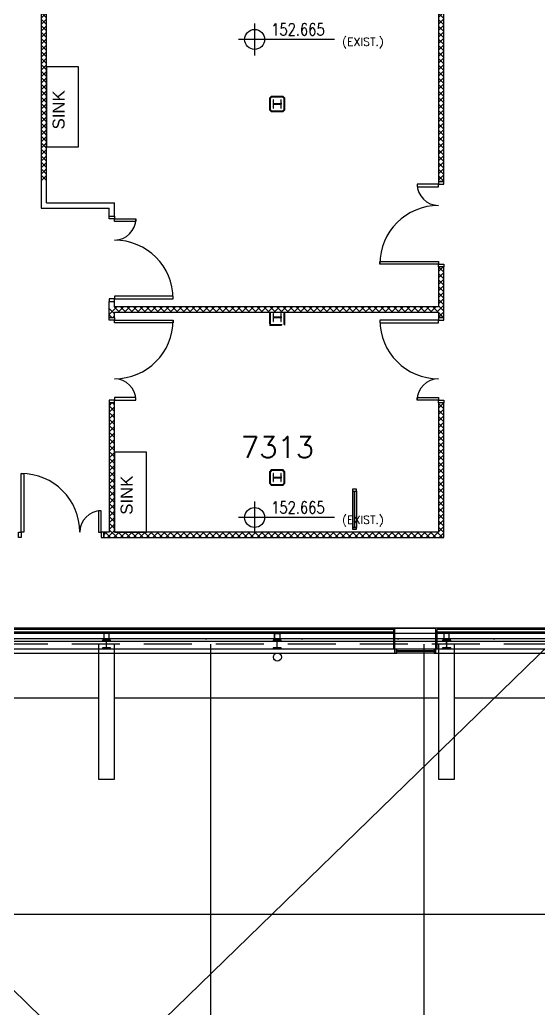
# Model space of a CAD drawing. Header units: millimetres. Extents: x -68474 to 336725, y -113450 to 40976.
# Drawn here: x 178425 to 188163, y -93213 to -74672 of the extents above; entities that cross this region are included whole.
import ezdxf

# ---------------------------------------------------------------- set-up
doc = ezdxf.new("R2010")
doc.units = ezdxf.units.MM
doc.header["$LTSCALE"] = 900
for name, pattern in [('s5152a$0$DASHDOT', [1, 0.5, -0.25, 0, -0.25]), ('s5152a$0$DASHEDX2', [1.5, 1, -0.5]), ('s5152a$0$DOT-CEN5', [2, 1, -0.5, 0, -0.5]), ('s5152a$0$HIDDEN', [0.375, 0.25, -0.125])]:
    doc.linetypes.add(name, pattern=pattern)
for name, color, linetype in [('s5152a$0$25', 7, 'Continuous'), ('s5152a$0$30', 7, 'Continuous'), ('s5152a$0$35', 7, 'Continuous'), ('s5152a$0$45', 7, 'Continuous'), ('s5152a$0$7', 7, 'Continuous'), ('s5152a$0$dry-part', 2, 'Continuous'), ('s5152a$0$FOOT', 1, 's5152a$0$DASHEDX2'), ('s5152a$0$GRID', 1, 's5152a$0$DOT-CEN5'), ('s5152a$0$int_part', 7, 'Continuous'), ('s5152a$0$new-lysc', 4, 'Continuous'), ('s5152a$0$new_sink', 1, 'Continuous'), ('s5152a$0$new_win', 1, 'Continuous'), ('s5152a$0$PlatformBeam', 7, 'Continuous'), ('s5152a$0$POST', 3, 'Continuous'), ('s5152a$0$ROOM-NO', 4, 'Continuous'), ('s5152a$0$st_col', 7, 's5152a$0$HIDDEN'), ('s5152a$0$STEP', 15, 'Continuous'), ('s5152a$0$upstand', 1, 'Continuous')]:
    doc.layers.add(name, color=color, linetype=linetype)
doc.styles.add('s5152a$0$STANDARD', font='SIMPLEX')
doc.styles.add('s5152a$0$TENDERDWG', font='arial.ttf')
pattern_1 = [(45, (0, 0), (-60.98796, 60.98796), []), (135, (0, 0), (-60.98796, -60.98796), [])]

# ---------------------------------------------------------------- blocks, each defined once
blk = doc.blocks.new('s5152a$0$POST1')
at = {"layer": 's5152a$0$POST', "linetype": 'Continuous'}
for p, q in [((-50, 0), (-50, -100)), ((50, 0), (-50, 0)), ((50, -100), (50, 0)), ((-50, -100), (50, -100))]:
    blk.add_line(p, q, dxfattribs=at)

msp = doc.modelspace()

# ---------------------------------------------------------------- hatches: boundary and pattern name
at = {"layer": 's5152a$0$int_part'}
h = msp.add_hatch(dxfattribs=at)
h.set_pattern_fill('ANSI37', color=1, scale=690, style=0)
h.set_pattern_definition(pattern_1)
h.paths.add_polyline_path([(186275.31332, -77700.25098), (186375.31332, -77700.25098), (186375.31332, -68450.25098), (186475.63542, -68450.25098), (186475.63542, -68350.25098), (186275.31332, -68350.25098), (186275.31332, -71200.25098), (178825.31332, -71200.25098), (178825.31332, -72337.05229), (178725.31332, -72337.05229), (178725.31332, -72437.05229), (178825.31332, -72437.05229), (178825.31332, -77700.25098), (178925.31332, -77700.25098), (178925.31332, -71300.25098), (186275.31332, -71300.25098)])
h = msp.add_hatch(dxfattribs=at)
h.set_pattern_fill('ANSI37', color=1, scale=690, style=0)
h.set_pattern_definition(pattern_1)
h.paths.add_polyline_path([(180200.31332, -81850.25098), (180100.31332, -81850.25098), (180100.31332, -84275.25098), (180000.31332, -84275.25098), (180000.31332, -84375.25098), (186375.31332, -84375.25098), (186375.31332, -81850.25098), (186275.31332, -81850.25098), (186275.31332, -84275.25098), (180200.31332, -84275.25098)])

# ---------------------------------------------------------------- linework, layer by layer
at = {"color": 1, "linetype": 's5152a$0$DASHDOT', "ltscale": 0.1}
for p, q in [((183340.60738, -76250.25098), (183165.60858, -76250.25098)), ((183340.60738, -80250.25098), (183165.60858, -80250.25098)), ((183340.60738, -83250.25098), (183165.60858, -83250.25098)), ((180049.66087, -86464.49768), (180049.66087, -86289.49888)), ((183250.31332, -86464.49768), (183250.31332, -86289.49888)), ((186427.8854, -86464.49768), (186427.8854, -86289.49888))]:
    msp.add_line(p, q, dxfattribs=at)
at = {"layer": 's5152a$0$25'}
msp.add_circle((183255.23713, -86615.76212), 75, dxfattribs=at)
at = {"layer": 's5152a$0$30', "linetype": 'Continuous'}
for points in [[(186275.31332, -77750.25098), (185875.31332, -77750.25098), (185875.31332, -77800.25098), (186275.31332, -77800.25098)], [(186375.31332, -77700.25098), (186275.31332, -77700.25098), (186275.31332, -77750.25098), (186375.31332, -77750.25098)], [(180100.31332, -78350.25098), (180200.31332, -78350.25098), (180200.31332, -78400.25098), (180100.31332, -78400.25098)], [(180200.31332, -78400.25098), (180600.31332, -78400.25098), (180600.31332, -78450.25098), (180200.31332, -78450.25098)], [(186275.31332, -79250.25098), (185175.31332, -79250.25098), (185175.31332, -79200.25098), (186275.31332, -79200.25098)], [(186375.31332, -79300.25098), (186275.31332, -79300.25098), (186275.31332, -79250.25098), (186375.31332, -79250.25098)], [(180100.31332, -79950.25098), (180200.31332, -79950.25098), (180200.31332, -79900.25098), (180100.31332, -79900.25098)], [(180200.31332, -79900.25098), (181300.31332, -79900.25098), (181300.31332, -79850.25098), (180200.31332, -79850.25098)], [(180100.31332, -80250.25098), (180200.31332, -80250.25098), (180200.31332, -80300.25098), (180100.31332, -80300.25098)], [(186375.31332, -80250.25098), (186275.31332, -80250.25098), (186275.31332, -80300.25098), (186375.31332, -80300.25098)], [(180200.31332, -80300.25098), (181300.31332, -80300.25098), (181300.31332, -80350.25098), (180200.31332, -80350.25098)], [(186275.31332, -80300.25098), (185175.31332, -80300.25098), (185175.31332, -80350.25098), (186275.31332, -80350.25098)], [(180200.31332, -81800.25098), (180600.31332, -81800.25098), (180600.31332, -81750.25098), (180200.31332, -81750.25098)], [(186275.31332, -81800.25098), (185875.31332, -81800.25098), (185875.31332, -81750.25098), (186275.31332, -81750.25098)], [(180100.31332, -81850.25098), (180200.31332, -81850.25098), (180200.31332, -81800.25098), (180100.31332, -81800.25098)], [(186375.31332, -81850.25098), (186275.31332, -81850.25098), (186275.31332, -81800.25098), (186375.31332, -81800.25098)], [(178450.31332, -84275.25098), (178450.31332, -83175.25098), (178500.31332, -83175.25098), (178500.31332, -84275.25098)], [(179950.31332, -84275.25098), (179950.31332, -83875.25098), (179900.31332, -83875.25098), (179900.31332, -84275.25098)], [(178400.31332, -84375.25098), (178400.31332, -84275.25098), (178450.31332, -84275.25098), (178450.31332, -84375.25098)], [(180000.31332, -84375.25098), (180000.31332, -84275.25098), (179950.31332, -84275.25098), (179950.31332, -84375.25098)]]:
    msp.add_lwpolyline(points, close=True, dxfattribs=at)
at = {"layer": 's5152a$0$35', "color": 1, "linetype": 'Continuous'}
for p, q in [((182828.42019, -74740.31699), (182828.42019, -75340.31579)), ((182828.42019, -74740.31699), (182828.42019, -75340.31579)), ((184328.41719, -75040.31639), (182528.42079, -75040.31639)), ((184328.41719, -75040.31639), (182528.42079, -75040.31639)), ((182828.42019, -83698.83242), (182828.42019, -84298.83122)), ((182828.42019, -83698.83242), (182828.42019, -84298.83122)), ((184328.41719, -83998.83182), (182528.42079, -83998.83182)), ((184328.41719, -83998.83182), (182528.42079, -83998.83182))]:
    msp.add_line(p, q, dxfattribs=at)
for centre in [(182828.42019, -75040.31639), (182828.42019, -75040.31639), (182828.42019, -83998.83182), (182828.42019, -83998.83182)]:
    msp.add_ellipse(centre, major_axis=(132.58226, 132.58226), ratio=1, start_param=5.4977871438, end_param=11.780972451, dxfattribs=at)
at = {"layer": 's5152a$0$45', "color": 8, "linetype": 'Continuous'}
msp.add_line((180000, -94499.9), (173800, -88474.55878), dxfattribs=at)
at = {"layer": 's5152a$0$45', "color": 14, "linetype": 'Continuous'}
msp.add_lwpolyline([(188360.62525, -86374.8), (180000, -94499.9), (171181.3, -102325.3)], dxfattribs=at)
at = {"layer": 's5152a$0$7', "color": 10, "linetype": 'Continuous'}
for p, q in [((182000.1, -86374.8), (182000.1, -103925)), ((186000.1, -86374.8), (186000.1, -111750)), ((173800, -87376.6), (179900, -87376.6)), ((180200, -87376.6), (186275, -87376.6)), ((186575, -87376.6), (189450, -87376.6)), ((151694.9, -91430.5), (208400, -91430.5))]:
    msp.add_line(p, q, dxfattribs=at)
at = {"layer": 's5152a$0$dry-part'}
for p, q in [((185437.8854, -86095.25098), (173470.31332, -86095.25098)), ((185437.8854, -86465.94847), (185437.8854, -86095.25098)), ((186227.8854, -86465.94847), (186227.8854, -86075.25098)), ((189370.31332, -86095.25098), (186247.8854, -86095.25098)), ((186247.8854, -86465.94847), (186247.8854, -86095.25098))]:
    msp.add_line(p, q, dxfattribs=at)
for points in [[(189675.31332, -84220.25098), (189350.31332, -84220.25098), (189350.31332, -86075.25098), (186227.8854, -86075.25098)], [(185457.8854, -86465.94847), (185457.8854, -86075.25098), (173450.31332, -86075.25098), (173450.31332, -86465.94847)]]:
    msp.add_lwpolyline(points, dxfattribs=at)
at = {"layer": 's5152a$0$dry-part', "color": 1}
msp.add_lwpolyline([(185457.8854, -86075.25098), (186227.8854, -86075.25098)], close=True, dxfattribs=at)
at = {"layer": 's5152a$0$FOOT', "linetype": 'Continuous'}
for p, q in [((185437.8854, -86175.25098), (176700.31332, -86175.25098)), ((189450.31332, -86175.25098), (186247.8854, -86175.25098))]:
    msp.add_line(p, q, dxfattribs=at)
at = {"layer": 's5152a$0$FOOT'}
for p, q in [((189750, -86374.8), (168600, -86374.8)), ((189750.31332, -86375.25098), (168600.31332, -86375.25098))]:
    msp.add_line(p, q, dxfattribs=at)
at = {"layer": 's5152a$0$GRID'}
msp.add_line((194067.15153, -86275.25098), (166469.98516, -86275.25098), dxfattribs=at)
at = {"layer": 's5152a$0$int_part'}
for p, q in [((186375.31332, -77700.25098), (186375.31332, -68450.25098)), ((178925.31332, -78100.25098), (178925.31332, -71300.25098)), ((186275.31332, -71300.25098), (186275.31332, -77700.25098)), ((178825.31332, -72437.05229), (178825.31332, -78200.25098)), ((186275.31332, -77700.25098), (186375.31332, -77700.25098)), ((178825.31332, -78200.25098), (180100.31332, -78200.25098)), ((178925.31332, -78100.25098), (180200.31332, -78100.25098)), ((180100.31332, -78350.25098), (180100.31332, -78200.25098)), ((180200.31332, -78350.25098), (180200.31332, -78100.25098)), ((180100.31332, -78350.25098), (180200.31332, -78350.25098)), ((186375.31332, -79300.25098), (186275.31332, -79300.25098)), ((186275.31332, -79300.25098), (186275.31332, -80050.25098)), ((186375.31332, -80250.25098), (186375.31332, -79300.25098)), ((180100.31332, -80250.25098), (180100.31332, -79950.25098)), ((180100.31332, -79950.25098), (180200.31332, -79950.25098)), ((180200.31332, -80050.25098), (180200.31332, -79950.25098)), ((186275.31332, -80050.25098), (180200.31332, -80050.25098)), ((180100.31332, -80250.25098), (180200.31332, -80250.25098)), ((180200.31332, -80250.25098), (180200.31332, -80150.25098)), ((180200.31332, -80150.25098), (186275.31332, -80150.25098)), ((186275.31332, -80150.25098), (186275.31332, -80250.25098)), ((186275.31332, -80250.25098), (186375.31332, -80250.25098)), ((180100.31332, -84275.25098), (180000.31332, -84275.25098))]:
    msp.add_line(p, q, dxfattribs=at)
at = {"layer": 's5152a$0$int_part', "color": 1}
for p, q in [((186275.31332, -79388.23991), (186363.30225, -79300.25098)), ((186375.31332, -79402.43169), (186275.31332, -79302.43169)), ((186275.31332, -79510.21583), (186375.31332, -79410.21583)), ((186375.31332, -79524.40761), (186275.31332, -79424.40761)), ((186275.31332, -79632.19175), (186375.31332, -79532.19175)), ((186375.31332, -79646.38353), (186275.31332, -79546.38353)), ((186275.31332, -79754.16767), (186375.31332, -79654.16767)), ((186375.31332, -79768.35945), (186275.31332, -79668.35945)), ((186275.31332, -79876.14359), (186375.31332, -79776.14359)), ((186375.31332, -79890.33537), (186275.31332, -79790.33537)), ((186275.31332, -79998.11951), (186375.31332, -79898.11951)), ((186375.31332, -80012.31129), (186275.31332, -79912.31129)), ((180100.31332, -80196.29944), (180246.36178, -80050.25098)), ((180200.31332, -80180.05912), (180100.31332, -80080.05912)), ((180292.48109, -80150.25098), (180192.48109, -80050.25098)), ((180268.3377, -80150.25098), (180368.3377, -80050.25098)), ((180414.45701, -80150.25098), (180314.45701, -80050.25098)), ((180390.31362, -80150.25098), (180490.31362, -80050.25098)), ((180536.43293, -80150.25098), (180436.43293, -80050.25098)), ((180512.28954, -80150.25098), (180612.28954, -80050.25098)), ((180658.40885, -80150.25098), (180558.40885, -80050.25098)), ((180634.26546, -80150.25098), (180734.26546, -80050.25098)), ((180780.38477, -80150.25098), (180680.38477, -80050.25098)), ((180756.24138, -80150.25098), (180856.24138, -80050.25098)), ((180902.36069, -80150.25098), (180802.36069, -80050.25098)), ((180878.2173, -80150.25098), (180978.2173, -80050.25098)), ((181024.33661, -80150.25098), (180924.33661, -80050.25098)), ((181000.19322, -80150.25098), (181100.19322, -80050.25098)), ((181146.31253, -80150.25098), (181046.31253, -80050.25098)), ((181122.16914, -80150.25098), (181222.16914, -80050.25098)), ((181268.28845, -80150.25098), (181168.28845, -80050.25098)), ((181244.14506, -80150.25098), (181344.14506, -80050.25098)), ((181390.26437, -80150.25098), (181290.26437, -80050.25098)), ((181366.12098, -80150.25098), (181466.12098, -80050.25098)), ((181512.24029, -80150.25098), (181412.24029, -80050.25098)), ((181488.0969, -80150.25098), (181588.0969, -80050.25098)), ((181634.21621, -80150.25098), (181534.21621, -80050.25098)), ((181610.07282, -80150.25098), (181710.07282, -80050.25098)), ((181756.19213, -80150.25098), (181656.19213, -80050.25098)), ((181732.04874, -80150.25098), (181832.04874, -80050.25098)), ((181878.16805, -80150.25098), (181778.16805, -80050.25098)), ((181854.02466, -80150.25098), (181954.02466, -80050.25098)), ((182000.14397, -80150.25098), (181900.14397, -80050.25098)), ((181976.00058, -80150.25098), (182076.00058, -80050.25098)), ((182122.11989, -80150.25098), (182022.11989, -80050.25098)), ((182097.9765, -80150.25098), (182197.9765, -80050.25098)), ((182244.09581, -80150.25098), (182144.09581, -80050.25098)), ((182219.95242, -80150.25098), (182319.95242, -80050.25098)), ((182366.07173, -80150.25098), (182266.07173, -80050.25098)), ((182341.92834, -80150.25098), (182441.92834, -80050.25098)), ((182488.04765, -80150.25098), (182388.04765, -80050.25098)), ((182463.90426, -80150.25098), (182563.90426, -80050.25098)), ((182610.02357, -80150.25098), (182510.02357, -80050.25098)), ((182585.88018, -80150.25098), (182685.88018, -80050.25098)), ((182731.99949, -80150.25098), (182631.99949, -80050.25098)), ((182707.8561, -80150.25098), (182807.8561, -80050.25098)), ((182853.97541, -80150.25098), (182753.97541, -80050.25098)), ((182829.83202, -80150.25098), (182929.83202, -80050.25098)), ((182975.95133, -80150.25098), (182875.95133, -80050.25098)), ((182951.80794, -80150.25098), (183051.80794, -80050.25098)), ((183097.92725, -80150.25098), (182997.92725, -80050.25098)), ((183073.78386, -80150.25098), (183173.78386, -80050.25098)), ((183219.90317, -80150.25098), (183119.90317, -80050.25098)), ((183195.75978, -80150.25098), (183295.75978, -80050.25098)), ((183341.87909, -80150.25098), (183241.87909, -80050.25098)), ((183317.7357, -80150.25098), (183417.7357, -80050.25098)), ((183463.85501, -80150.25098), (183363.85501, -80050.25098)), ((183439.71161, -80150.25098), (183539.71161, -80050.25098)), ((183585.83093, -80150.25098), (183485.83093, -80050.25098)), ((183561.68753, -80150.25098), (183661.68753, -80050.25098)), ((183707.80685, -80150.25098), (183607.80685, -80050.25098)), ((183683.66345, -80150.25098), (183783.66345, -80050.25098)), ((183829.78277, -80150.25098), (183729.78277, -80050.25098)), ((183805.63937, -80150.25098), (183905.63937, -80050.25098)), ((183951.75869, -80150.25098), (183851.75869, -80050.25098)), ((183927.61529, -80150.25098), (184027.61529, -80050.25098)), ((184073.73461, -80150.25098), (183973.73461, -80050.25098)), ((184049.59121, -80150.25098), (184149.59121, -80050.25098)), ((184195.71053, -80150.25098), (184095.71053, -80050.25098)), ((184171.56713, -80150.25098), (184271.56713, -80050.25098)), ((184317.68645, -80150.25098), (184217.68645, -80050.25098)), ((184293.54305, -80150.25098), (184393.54305, -80050.25098)), ((184439.66237, -80150.25098), (184339.66237, -80050.25098)), ((184415.51897, -80150.25098), (184515.51897, -80050.25098)), ((184561.63829, -80150.25098), (184461.63829, -80050.25098)), ((184537.49489, -80150.25098), (184637.49489, -80050.25098)), ((184683.6142, -80150.25098), (184583.6142, -80050.25098)), ((184659.47081, -80150.25098), (184759.47081, -80050.25098)), ((184805.59012, -80150.25098), (184705.59012, -80050.25098)), ((184781.44673, -80150.25098), (184881.44673, -80050.25098)), ((184927.56604, -80150.25098), (184827.56604, -80050.25098)), ((184903.42265, -80150.25098), (185003.42265, -80050.25098)), ((185049.54196, -80150.25098), (184949.54196, -80050.25098)), ((185025.39857, -80150.25098), (185125.39857, -80050.25098)), ((185171.51788, -80150.25098), (185071.51788, -80050.25098)), ((185147.37449, -80150.25098), (185247.37449, -80050.25098)), ((185293.4938, -80150.25098), (185193.4938, -80050.25098)), ((185269.35041, -80150.25098), (185369.35041, -80050.25098)), ((185415.46972, -80150.25098), (185315.46972, -80050.25098)), ((185391.32633, -80150.25098), (185491.32633, -80050.25098)), ((185537.44564, -80150.25098), (185437.44564, -80050.25098)), ((185513.30225, -80150.25098), (185613.30225, -80050.25098)), ((185659.42156, -80150.25098), (185559.42156, -80050.25098)), ((185635.27817, -80150.25098), (185735.27817, -80050.25098)), ((185781.39748, -80150.25098), (185681.39748, -80050.25098)), ((185757.25409, -80150.25098), (185857.25409, -80050.25098)), ((185903.3734, -80150.25098), (185803.3734, -80050.25098)), ((185879.23001, -80150.25098), (185979.23001, -80050.25098)), ((186025.34932, -80150.25098), (185925.34932, -80050.25098)), ((186001.20593, -80150.25098), (186101.20593, -80050.25098)), ((186147.32524, -80150.25098), (186047.32524, -80050.25098)), ((186123.18185, -80150.25098), (186223.18185, -80050.25098)), ((186269.30116, -80150.25098), (186169.30116, -80050.25098)), ((186245.15777, -80150.25098), (186375.31332, -80020.09543)), ((186375.31332, -80134.28721), (186275.31332, -80034.28721)), ((180148.52925, -80250.25098), (180100.31332, -80202.03504)), ((180168.3377, -80250.25098), (180200.31332, -80218.27536)), ((186275.31332, -80242.07135), (186375.31332, -80142.07135)), ((186369.30116, -80250.25098), (186275.31332, -80156.26313)), ((185437.8854, -86145.25098), (173470.31332, -86145.25098)), ((189420.31332, -86145.25098), (186247.8854, -86145.25098))]:
    msp.add_line(p, q, dxfattribs=at)
at = {"layer": 's5152a$0$int_part'}
msp.add_lwpolyline([(180200.31332, -81850.25098), (180100.31332, -81850.25098), (180100.31332, -84275.25098), (180000.31332, -84275.25098), (180000.31332, -84375.25098), (186375.31332, -84375.25098), (186375.31332, -81850.25098), (186275.31332, -81850.25098), (186275.31332, -84275.25098), (180200.31332, -84275.25098)], close=True, dxfattribs=at)
at = {"layer": 's5152a$0$int_part', "color": 1}
for centre, radius, start, end in [((186275.31332, -77750.25098), 400, 180, 270), ((186275.31332, -79250.25098), 1100, 90, 180), ((180200.31332, -78400.25098), 400, 270, 0), ((180200.31332, -79900.25098), 1100, 0, 90), ((180200.31332, -80300.25098), 1100, 270, 0), ((186275.31332, -80300.25098), 1100, 180, 270), ((180200.31332, -81800.25098), 400, 0, 90), ((186275.31332, -81800.25098), 400, 90, 180), ((178450.31332, -84275.25098), 1100, 0, 90), ((179950.31332, -84275.25098), 400, 90, 180)]:
    msp.add_arc(centre, radius, start, end, dxfattribs=at)
at = {"layer": 's5152a$0$new-lysc'}
for p, q in [((184734.73748, -84220.25098), (184659.73748, -84220.25098)), ((185457.8854, -86465.94847), (173450.31332, -86465.94847)), ((173450.31332, -86540.94847), (185457.8854, -86540.94847)), ((185457.8854, -86540.94847), (185457.8854, -86465.94847)), ((189675.31332, -86465.94847), (186227.8854, -86465.94847)), ((186227.8854, -86540.94847), (186227.8854, -86465.94847)), ((186227.8854, -86540.94847), (189750.31332, -86540.94847))]:
    msp.add_line(p, q, dxfattribs=at)
at = {"layer": 's5152a$0$new_sink'}
for points in [[(179525.31332, -77054.04039), (179525.31332, -75554.04039), (178925.31332, -75554.04039), (178925.31332, -77054.04039)], [(180800.31332, -84275.25098), (180800.31332, -82775.25098), (180200.31332, -82775.25098), (180200.31332, -84275.25098)]]:
    msp.add_lwpolyline(points, close=True, dxfattribs=at)
at = {"layer": 's5152a$0$new_win'}
for p, q in [((184659.73748, -83505.25098), (184659.73748, -84185.25098)), ((184691.23748, -83505.25098), (184691.23748, -84185.25098)), ((184703.23748, -83505.25098), (184703.23748, -84185.25098)), ((184734.73748, -83505.25098), (184734.73748, -84185.25098)), ((186192.8854, -86465.94847), (185492.8854, -86465.94847)), ((186192.8854, -86497.44847), (185492.8854, -86497.44847)), ((186192.8854, -86509.44847), (185492.8854, -86509.44847)), ((186192.8854, -86540.94847), (185492.8854, -86540.94847))]:
    msp.add_line(p, q, dxfattribs=at)
for points in [[(184659.73748, -83505.25098), (184734.73748, -83505.25098), (184734.73748, -83470.25098), (184659.73748, -83470.25098)], [(184659.73748, -84220.25098), (184734.73748, -84220.25098), (184734.73748, -84185.25098), (184659.73748, -84185.25098)], [(185457.8854, -86465.94847), (185457.8854, -86540.94847), (185492.8854, -86540.94847), (185492.8854, -86465.94847)], [(186192.8854, -86465.94847), (186192.8854, -86540.94847), (186227.8854, -86540.94847), (186227.8854, -86465.94847)]]:
    msp.add_lwpolyline(points, close=True, dxfattribs=at)
at = {"layer": 's5152a$0$PlatformBeam'}
for p, q in [((183200, -86174.8), (176900, -86174.8)), ((183200, -86174.8), (183200, -86274.8)), ((183300, -86174.8), (183200, -86174.8)), ((189550, -86174.8), (183300, -86174.8)), ((183300, -86174.8), (183300, -86274.8)), ((183200, -86274.8), (176900, -86274.8)), ((183300, -86274.8), (183200, -86274.8)), ((189550, -86274.8), (183300, -86274.8))]:
    msp.add_line(p, q, dxfattribs=at)
at = {"layer": 's5152a$0$PlatformBeam', "linetype": 'Continuous'}
for p, q in [((183200, -86174.8), (183300, -86174.8)), ((183200, -86274.8), (183200, -86174.8)), ((183300, -86174.8), (183300, -86274.8)), ((183300, -86274.8), (183200, -86274.8))]:
    msp.add_line(p, q, dxfattribs=at)
msp.add_lwpolyline([(189650, -75399.8), (189650, -86274.8), (168700, -86274.8)], dxfattribs=at)
at = {"layer": 's5152a$0$st_col', "color": 2}
for points in [[(183140.86068, -76393.25098), (183361.86068, -76393.25098), (183396.86068, -76358.25098), (183396.86068, -76142.25098), (183361.86068, -76107.25098), (183140.86068, -76107.25098), (183105.86068, -76142.25098), (183105.86068, -76358.25098)], [(183145.83124, -76381.25098), (183356.89011, -76381.25098), (183384.86068, -76353.28041), (183384.86068, -76147.22154), (183356.89011, -76119.25098), (183145.83124, -76119.25098), (183117.86068, -76147.22154), (183117.86068, -76353.28041)], [(183140.86068, -83393.25098), (183361.86068, -83393.25098), (183396.86068, -83358.25098), (183396.86068, -83142.25098), (183361.86068, -83107.25098), (183140.86068, -83107.25098), (183105.86068, -83142.25098), (183105.86068, -83358.25098)], [(183145.83124, -83381.25098), (183356.89011, -83381.25098), (183384.86068, -83353.28041), (183384.86068, -83147.22154), (183356.89011, -83119.25098), (183145.83124, -83119.25098), (183117.86068, -83147.22154), (183117.86068, -83353.28041)]]:
    msp.add_lwpolyline(points, close=True, dxfattribs=at)
at = {"layer": 's5152a$0$st_col'}
for points in [[(183327.36068, -76174.25098), (183320.56068, -76174.25098), (183320.56068, -76237.15098, -0.4142135624), (183310.56068, -76247.15098), (183192.16068, -76247.15098, -0.4142135624), (183182.16068, -76237.15098), (183182.16068, -76174.25098), (183175.36068, -76174.25098), (183175.36068, -76326.25098), (183182.16068, -76326.25098), (183182.16068, -76263.35098, -0.4142135624), (183192.16068, -76253.35098), (183310.56068, -76253.35098, -0.4142135624), (183320.56068, -76263.35098), (183320.56068, -76326.25098), (183327.36068, -76326.25098)], [(183327.36068, -80174.25098), (183320.56068, -80174.25098), (183320.56068, -80237.15098, -0.4142135624), (183310.56068, -80247.15098), (183192.16068, -80247.15098, -0.4142135624), (183182.16068, -80237.15098), (183182.16068, -80174.25098), (183175.36068, -80174.25098), (183175.36068, -80326.25098), (183182.16068, -80326.25098), (183182.16068, -80263.35098, -0.4142135624), (183192.16068, -80253.35098), (183310.56068, -80253.35098, -0.4142135624), (183320.56068, -80263.35098), (183320.56068, -80326.25098), (183327.36068, -80326.25098)], [(183327.36068, -83174.25098), (183320.56068, -83174.25098), (183320.56068, -83237.15098, -0.4142135624), (183310.56068, -83247.15098), (183192.16068, -83247.15098, -0.4142135624), (183182.16068, -83237.15098), (183182.16068, -83174.25098), (183175.36068, -83174.25098), (183175.36068, -83326.25098), (183182.16068, -83326.25098), (183182.16068, -83263.35098, -0.4142135624), (183192.16068, -83253.35098), (183310.56068, -83253.35098, -0.4142135624), (183320.56068, -83263.35098), (183320.56068, -83326.25098), (183327.36068, -83326.25098)], [(180125.66087, -86451.25098), (180125.66087, -86444.45098), (180062.76087, -86444.45098, -0.4142135624), (180052.76087, -86434.45098), (180052.76087, -86316.05098, -0.4142135624), (180062.76087, -86306.05098), (180125.66087, -86306.05098), (180125.66087, -86299.25098), (179973.66087, -86299.25098), (179973.66087, -86306.05098), (180036.56087, -86306.05098, -0.4142135624), (180046.56087, -86316.05098), (180046.56087, -86434.45098, -0.4142135624), (180036.56087, -86444.45098), (179973.66087, -86444.45098), (179973.66087, -86451.25098)], [(183326.31332, -86451.25098), (183326.31332, -86444.45098), (183263.41332, -86444.45098, -0.4142135624), (183253.41332, -86434.45098), (183253.41332, -86316.05098, -0.4142135624), (183263.41332, -86306.05098), (183326.31332, -86306.05098), (183326.31332, -86299.25098), (183174.31332, -86299.25098), (183174.31332, -86306.05098), (183237.21332, -86306.05098, -0.4142135624), (183247.21332, -86316.05098), (183247.21332, -86434.45098, -0.4142135624), (183237.21332, -86444.45098), (183174.31332, -86444.45098), (183174.31332, -86451.25098)], [(186503.8854, -86451.25098), (186503.8854, -86444.45098), (186440.9854, -86444.45098, -0.4142135624), (186430.9854, -86434.45098), (186430.9854, -86316.05098, -0.4142135624), (186440.9854, -86306.05098), (186503.8854, -86306.05098), (186503.8854, -86299.25098), (186351.8854, -86299.25098), (186351.8854, -86306.05098), (186414.7854, -86306.05098, -0.4142135624), (186424.7854, -86316.05098), (186424.7854, -86434.45098, -0.4142135624), (186414.7854, -86444.45098), (186351.8854, -86444.45098), (186351.8854, -86451.25098)]]:
    msp.add_lwpolyline(points, format="xyb", close=True, dxfattribs=at)
at = {"layer": 's5152a$0$st_col', "color": 2}
for points in [[(183104.81332, -80150.25098), (183104.81332, -80393.25098), (183395.81332, -80393.25098), (183395.81332, -80150.25098)], [(183116.81332, -80150.25098), (183116.81332, -80381.25098), (183383.81332, -80381.25098), (183383.81332, -80150.25098)]]:
    msp.add_lwpolyline(points, dxfattribs=at)
at = {"layer": 's5152a$0$STEP', "linetype": 'Continuous'}
msp.add_lwpolyline([(189700, -75399.8), (189700, -86324.8), (168700, -86324.8)], dxfattribs=at)
at = {"layer": 's5152a$0$upstand'}
for points in [[(179900, -86374.8), (179900, -88899.8), (180200, -88899.8), (180200, -86374.8)], [(186275, -86374.8), (186275, -88899.8), (186575, -88899.8), (186575, -86374.8)]]:
    msp.add_lwpolyline(points, dxfattribs=at)

# ---------------------------------------------------------------- block references
at = {"layer": 's5152a$0$PlatformBeam', "linetype": 'Continuous'}
for p in [(180050, -86174.8), (186425, -86174.8)]:
    msp.add_blockref('s5152a$0$POST1', p, dxfattribs=at)

# ---------------------------------------------------------------- texts
at = {"layer": 's5152a$0$35', "color": 1, "linetype": 'Continuous', "style": 's5152a$0$STANDARD'}
for p in [(184470.22312, -75158.29157), (184470.22312, -75158.29157), (184470.22312, -84116.807), (184470.22312, -84116.807)]:
    msp.add_text('(EXIST.)', height=150, dxfattribs=at).set_placement(p)
at = {"layer": 's5152a$0$35', "color": 1, "linetype": 'Continuous', "style": 's5152a$0$STANDARD', "width": 0.8}
for p in [(183137.86957, -74965.31654), (183137.86957, -74965.31654), (183137.86957, -83923.83197), (183137.86957, -83923.83197)]:
    msp.add_attdef('152.665', p, 'VARIES', height=224.99955, dxfattribs=at)
at = {"layer": 's5152a$0$new_sink', "style": 's5152a$0$TENDERDWG'}
for p in [(179265.29053, -76726.86819), (180540.29053, -83948.07878)]:
    msp.add_text('SINK', height=225, rotation=90, dxfattribs=at).set_placement(p)
at = {"layer": 's5152a$0$ROOM-NO', "style": 's5152a$0$STANDARD'}
msp.add_text('7313', height=400, dxfattribs=at).set_placement((182569.71008, -82882.91142))

doc.saveas('drawing.dxf')
